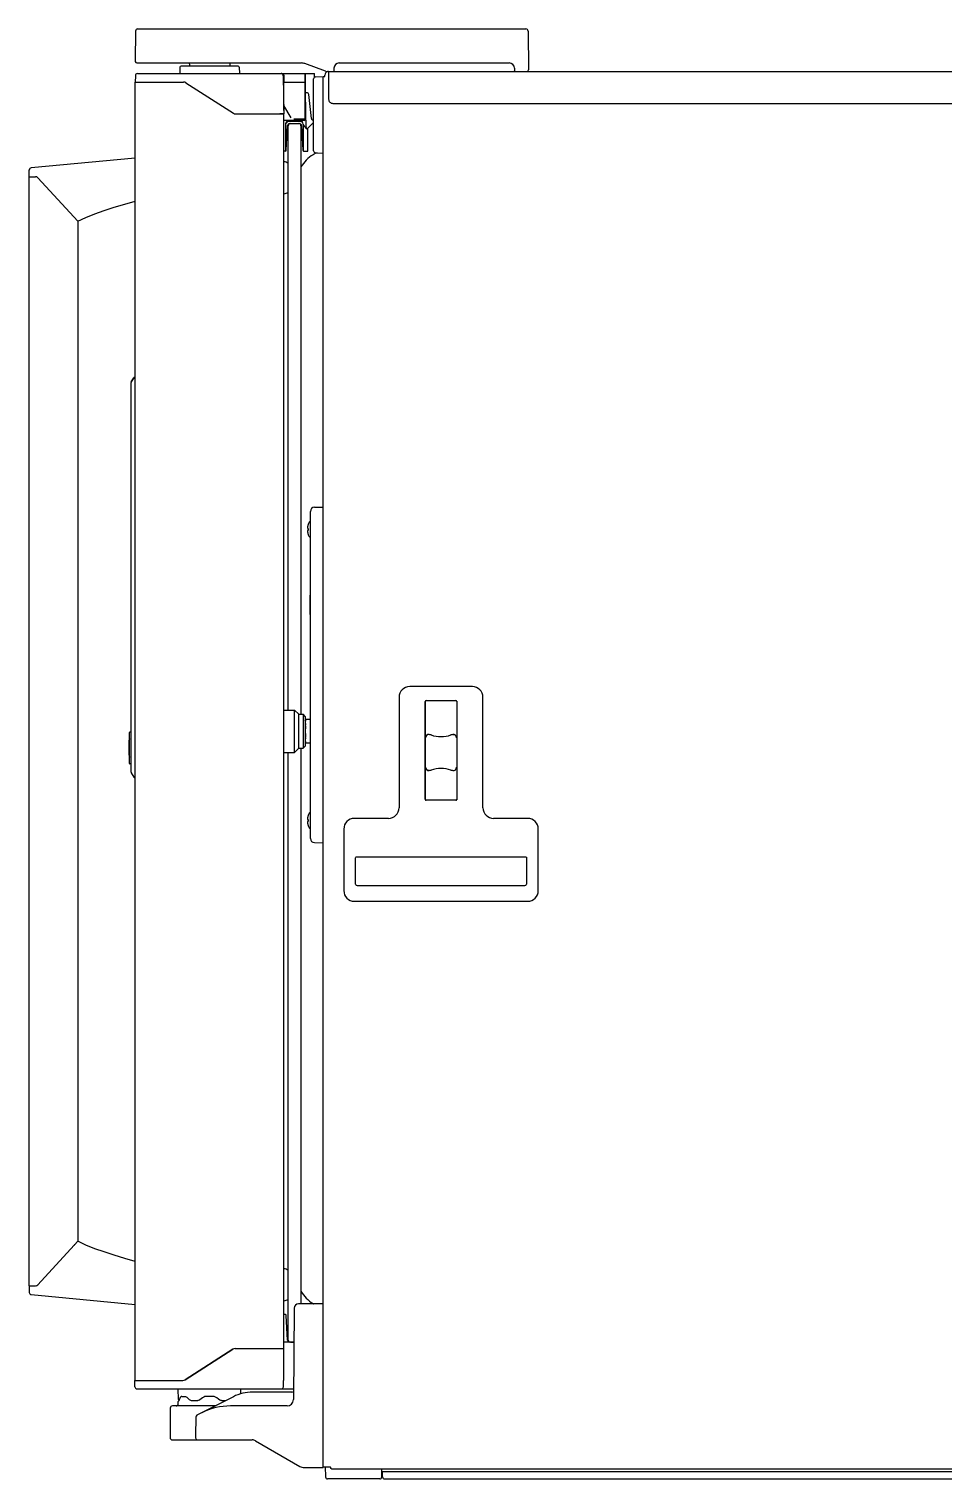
# Model space of a CAD drawing. Header units: millimetres. Extents: x 7025 to 12152, y 3757 to 7444.
# Drawn here: x 8476 to 8906, y 5611 to 6294 of the extents above; entities that cross this region are included whole.
import ezdxf

# ---------------------------------------------------------------- set-up
doc = ezdxf.new("R2010")
doc.units = ezdxf.units.MM
doc.header["$LTSCALE"] = 346.5
doc.layers.get('0').update_dxf_attribs({"linetype": 'CONTINUOUS'})
doc.layers.add('GEOM', color=7, linetype='CONTINUOUS')

msp = doc.modelspace()

# ---------------------------------------------------------------- linework, layer by layer
at = {"color": 7, "linetype": 'Continuous'}
for p, q in [((8526.68, 6293.8), (8709.4, 6293.8)), ((8710.4, 6292.81), (8710.56, 6274.8)), ((8526.32, 6277.8), (8603.69, 6277.8)), ((8526.61, 6272.8), (8609.72, 6272.8)), ((8574.01, 6276.3), (8547.11, 6276.3)), ((8570.03, 6277.32), (8570.02, 6276.3)), ((8574.51, 6275.81), (8574.56, 6272.8)), ((8594.26, 6272.8), (8594.25, 6272.8)), ((8594.27, 6272.8), (8594.26, 6272.8)), ((8594.3, 6272.8), (8594.27, 6272.8)), ((8594.3, 6272.8), (8594.27, 6272.8)), ((8594.33, 6272.8), (8594.3, 6272.8)), ((8595.24, 6271.81), (8595.56, 6253.8)), ((8595.51, 6271.81), (8595.56, 6268.8)), ((8615.06, 6273.98), (8605.4, 6277.5)), ((8605.56, 6268.8), (8605.49, 6272.55)), ((8605.66, 6263.8), (8605.74, 6272.55)), ((8606.21, 6272.8), (8606.21, 6272.85)), ((8606.21, 6272.85), (8609.11, 6272.85)), ((8609.11, 6272.8), (8609.11, 6272.85)), ((8609.98, 6271.14), (8609.97, 6272.55)), ((8610.42, 6271.27), (8613.96, 6271.4)), ((8613.96, 5616.8), (8613.96, 6271.4)), ((8613.96, 6271.4), (8614.76, 6271.4)), ((8614.76, 6271.4), (8614.76, 6272)), ((8616.56, 6273.8), (8616.09, 6273.8)), ((8616.56, 6273.8), (8699.76, 6273.8)), ((8616.56, 6273.8), (9312.16, 6273.8)), ((8616.56, 6273.8), (8616.56, 6260.79)), ((8619.06, 6275.34), (8619.06, 6275.3)), ((8619.06, 6275.3), (8619.08, 6274.04)), ((8621.56, 6277.8), (8701.56, 6277.8)), ((8704.06, 6275.3), (8704.04, 6274.04)), ((8704.06, 6275.34), (8704.06, 6275.3)), ((8710.56, 6274.8), (8710.55, 6274.52)), ((8549.35, 6268.48), (8571.77, 6254.11)), ((8595.56, 6255.45), (8595.56, 6268.8)), ((8595.56, 6268.8), (8605.7, 6268.8)), ((8605.56, 6251.3), (8605.48, 6268.55)), ((8605.7, 6268.55), (8605.48, 6268.55)), ((8605.7, 6268.51), (8605.48, 6268.51)), ((8609.46, 6236.52), (8609.46, 6270.27)), ((8598.9, 6252.05), (8595.56, 6257.83)), ((8605.5, 6263.8), (8605.66, 6263.8)), ((8605.96, 6246.8), (8605.66, 6263.8)), ((8606.26, 6263.8), (8605.91, 6263.8)), ((8608.43, 6251.69), (8607.25, 6262.9)), ((8618.56, 6258.8), (9310.16, 6258.8)), ((8572.84, 6253.8), (8595.56, 6253.8)), ((8595.56, 6253.8), (8593.56, 6253.8)), ((8595.56, 5672.8), (8595.56, 6253.8)), ((8605.06, 6250.8), (8595.56, 6250.8)), ((8605.06, 6251.29), (8600.2, 6251.29)), ((8604.16, 6250.19), (8604.16, 6250.8)), ((8605.56, 6251.28), (8605.56, 6251.3)), ((8609.46, 6250.8), (8609.43, 6250.8)), ((8596.31, 6249.3), (8596.31, 6236.3)), ((8596.65, 6236.77), (8597.26, 6248.35)), ((8603.81, 6250.3), (8597.31, 6250.3)), ((8597.56, 5973.3), (8597.56, 6248.3)), ((8598.26, 6249.3), (8598.56, 6249.3)), ((8598.56, 6249.3), (8602.56, 6249.3)), ((8602.56, 6249.3), (8602.86, 6249.3)), ((8603.56, 6248.3), (8603.56, 5971.3)), ((8603.86, 6248.35), (8604.47, 6236.77)), ((8604.81, 6236.3), (8604.81, 6248.35)), ((8605.81, 6247.3), (8605.04, 6248.07)), ((8605.95, 6247.3), (8605.81, 6247.3)), ((8606.35, 6246.8), (8605.96, 6246.8)), ((8606.45, 6246.84), (8609.46, 6249.85)), ((8606.81, 6236.3), (8606.81, 6247.2)), ((8596.31, 6236.3), (8595.56, 6236.3)), ((8604.81, 6236.3), (8606.81, 6236.3)), ((8610.42, 6235.52), (8613.96, 6235.4)), ((8605.03, 5616.8), (8613.96, 5616.8)), ((8613.96, 5617.1), (8614.86, 5617.1)), ((8614.86, 5617.1), (8617.43, 5617.1)), ((8615.01, 5617.1), (8615.09, 5612.38)), ((8617.84, 5616.2), (9311.77, 5616.2)), ((8641.59, 5612.39), (8641.63, 5616.2)), ((8640.59, 5611.4), (8616.09, 5611.4)), ((8641.76, 5614.9), (8671.96, 5614.9)), ((8641.96, 5612.4), (8641.96, 5614.9)), ((8641.96, 5614.9), (9311.96, 5614.9)), ((8672.26, 5614.9), (9311.36, 5614.9))]:
    msp.add_line(p, q, dxfattribs=at)
msp.add_line((8642.96, 5611.4), (9310.96, 5611.4))
for centre, radius, start, end in [((8709.4, 6292.8), 1, 0.5, 90), ((8571.53, 6277.3), 1.5, 160.4809, 179), ((8574.01, 6275.8), 0.5, 1, 90), ((8594.24, 6271.8), 1, 1, 90), ((8594.51, 6271.8), 1, 1, 90), ((8594.48, 6271.8), 0.998, 56.35531, 58.82655), ((8594.49, 6271.8), 0.989, 1.02411, 3.82605), ((8603.69, 6272.8), 5, 70, 90), ((8605.24, 6272.55), 0.25, 1, 90), ((8605.99, 6272.55), 0.25, 90, 179.5), ((8610.46, 6270.27), 1, 92, 180), ((8609.72, 6272.55), 0.25, 0.5, 90.0009), ((8616.56, 6272), 1.8, 90, 180), ((8616.09, 6276.8), 3, 250, 270), ((8621.56, 6275.3), 2.5, 90, 179), ((8619.33, 6274.05), 0.25, 181, 270), ((8701.56, 6275.3), 2.5, 1, 90), ((8703.79, 6274.05), 0.25, 270, 359), ((8709.8, 6274.55), 0.75, 270, 358), ((8605.23, 6268.55), 0.25, 0.25, 73.13468), ((8606.26, 6262.8), 1, 6.01581, 89.97551), ((8572.84, 6255.8), 2, 237.33909, 270), ((8604.6, 6217.91), 33.4, 88.53535, 89.21868), ((8605.06, 6251.3), 0.5, 270, 358), ((8605.46, 6252.4), 0.4, 1.00121, 76.10154), ((8609.43, 6251.8), 1, 186.00088, 269.99045), ((8598.21, 6248.3), 2, 90, 162.24602), ((8597.31, 6249.3), 1, 90, 180), ((8598.26, 6248.3), 1, 90, 177), ((8598.56, 6248.3), 1, 90, 180), ((8602.56, 6248.3), 1, 0, 90), ((8602.86, 6248.3), 1, 3, 90), ((8602.91, 6248.3), 2, 49.84089, 90), ((8603.81, 6249.3), 1, 69.45879, 90), ((8607.16, 6250.19), 3, 180, 225), ((8606.35, 6246.95), 0.15, 270, 315), ((8595.6, 6228.3), 3, 49.25876, 90), ((8596.15, 6236.8), 0.5, 287.63658, 357), ((8618.64, 6219.63), 17.7, 121.99587, 148.48571), ((8604.96, 6236.8), 0.5, 183, 252.36342), ((8613.5, 6227.85), 8, 107.107, 121.99587), ((8610.46, 6236.52), 1, 180, 268), ((8595.6, 6219.3), 3, 270, 310.74124), ((8605.03, 5620.8), 4, 240, 270), ((8616.09, 5612.4), 1, 181, 270), ((8640.59, 5612.4), 1, 270, 359.5), ((8641.76, 5616.7), 1.8, 265.41183, 270), ((8642.96, 5612.4), 1, 180, 270)]:
    msp.add_arc(centre, radius, start, end, dxfattribs=at)
for points in [[(8594.48, 6272.8), (8594.66, 6272.8), (8594.84, 6272.75), (8595, 6272.65)], [(8595.03, 6272.63), (8595.19, 6272.53), (8595.32, 6272.37), (8595.4, 6272.19)], [(8595.4, 6272.19), (8595.44, 6272.09), (8595.47, 6271.98), (8595.48, 6271.86)], [(8605.53, 6251.3), (8605.51, 6251.3), (8605.48, 6251.3), (8605.46, 6251.3)]]:
    msp.add_open_spline(points, degree=3, dxfattribs=at)
for points, knots in [([(8605.3, 6277.56), (8605.29, 6277.55), (8605.29, 6277.55), (8605.28, 6277.54), (8605.28, 6277.54)], [0, 0, 0, 0, 0.690572, 1, 1, 1, 1]), ([(8605.66, 6263.8), (8605.66, 6263.79), (8605.7, 6263.8), (8605.74, 6263.79), (8605.82, 6263.8), (8605.88, 6263.8), (8605.91, 6263.8)], [0, 0, 0, 0, 0.076263, 0.292993, 0.617374, 1, 1, 1, 1]), ([(8616.56, 6260.79), (8616.56, 6260.53), (8616.66, 6260.01), (8617.11, 6259.35), (8617.77, 6258.9), (8618.3, 6258.8), (8618.56, 6258.8)], [0, 0, 0, 0, 0.249842, 0.499776, 0.749842, 1, 1, 1, 1]), ([(8605.06, 6251.29), (8605.1, 6251.29), (8605.23, 6251.29), (8605.37, 6251.28), (8605.46, 6251.28)], [0, 0, 0, 0, 0.288444, 1, 1, 1, 1]), ([(8605.46, 6251.28), (8605.49, 6251.28), (8605.51, 6251.29), (8605.56, 6251.27), (8605.56, 6251.28)], [0, 0, 0, 0, 0.743478, 1, 1, 1, 1]), ([(8605.56, 6251.3), (8605.56, 6251.3), (8605.54, 6251.3), (8605.54, 6251.3), (8605.53, 6251.3)], [0, 0, 0, 0, 0.252923, 1, 1, 1, 1]), ([(8605.95, 6247.12), (8605.95, 6247.23), (8606.03, 6247.46), (8606.13, 6247.67), (8606.19, 6247.78)], [0, 0, 0, 0, 0.464076, 1, 1, 1, 1]), ([(8608.43, 6249.05), (8608.46, 6249.03), (8608.5, 6248.99), (8608.54, 6248.96), (8608.56, 6248.95), (8608.56, 6248.95)], [0, 0, 0, 0, 0.694411, 0.915876, 1, 1, 1, 1]), ([(8617.84, 5616.2), (8617.8, 5616.2), (8617.74, 5616.26), (8617.68, 5616.35), (8617.63, 5616.47), (8617.58, 5616.6), (8617.51, 5616.81), (8617.46, 5616.98), (8617.43, 5617.1)], [0, 0, 0, 0, 0.121805, 0.218261, 0.339787, 0.483604, 0.645308, 1, 1, 1, 1])]:
    msp.add_open_spline(points, degree=3, knots=knots, dxfattribs=at)
at = {"layer": 'GEOM', "color": 7, "linetype": 'Continuous'}
for p, q in [((8525.68, 6292.81), (8525.56, 6278.8)), ((8525.56, 6278.8), (8525.57, 6278.52)), ((8525.61, 6271.81), (8525.56, 6268.8)), ((8546.61, 6275.81), (8546.56, 6272.8)), ((8551.08, 6277.32), (8551.1, 6276.3)), ((8525.56, 5657.8), (8525.56, 6268.8)), ((8525.56, 6268.8), (8548.02, 6268.8)), ((8525.56, 6268.8), (8548.27, 6268.8)), ((8525.56, 6233.05), (8476.57, 6228.39)), ((8475.56, 6224.3), (8475.67, 6227.43)), ((8475.56, 5702.3), (8475.56, 6224.3)), ((8475.56, 6224.3), (8478.58, 6224.3)), ((8498.56, 6203.3), (8479.68, 6223.81)), ((8489.84, 6212.78), (8489.84, 6212.73)), ((8489.84, 6212.78), (8489.84, 6212.73)), ((8489.95, 6212.61), (8489.95, 6212.65)), ((8496.77, 6205.17), (8496.77, 6205.25)), ((8497.16, 6204.74), (8497.16, 6204.82)), ((8498.56, 6203.21), (8498.56, 5723.38)), ((8524.91, 6129.64), (8523.64, 6127.68)), ((8523.64, 6127.68), (8524.92, 6129.64)), ((8524.97, 6129.71), (8524.91, 6129.64)), ((8525.06, 6129.78), (8524.97, 6129.71)), ((8525.1, 6129.81), (8525.06, 6129.78)), ((8525.26, 6129.86), (8525.1, 6129.81)), ((8525.32, 6129.87), (8525.26, 6129.86)), ((8525.32, 6129.87), (8525.56, 6129.88)), ((8523.56, 5943.99), (8523.56, 6127.41)), ((8523.56, 6127.07), (8523.56, 6127.24)), ((8607.96, 5912.87), (8607.96, 6066.73)), ((8609.92, 6068.73), (8613.96, 6068.8)), ((8606.95, 6060.8), (8606.96, 6060.8)), ((8606.62, 6058.8), (8606.96, 6058.8)), ((8606.96, 6057.8), (8606.62, 6057.8)), ((8606.96, 6055.8), (8606.95, 6055.8)), ((8607.91, 6018.28), (8607.91, 6027.31)), ((8607.96, 6027.31), (8607.91, 6027.31)), ((8607.91, 6018.28), (8607.96, 6018.28)), ((8649.71, 5979.3), (8649.71, 5927.3)), ((8684.21, 5984.3), (8654.71, 5984.3)), ((8689.21, 5927.3), (8689.21, 5979.3)), ((8595.56, 5973.3), (8600.56, 5973.3)), ((8600.56, 5953.3), (8600.56, 5973.3)), ((8602.56, 5971.3), (8600.56, 5973.3)), ((8602.56, 5955.3), (8602.56, 5971.3)), ((8602.56, 5971.3), (8604.56, 5971.3)), ((8604.56, 5971.3), (8604.56, 5955.3)), ((8605.56, 5970.3), (8604.56, 5971.3)), ((8661.96, 5931.3), (8661.96, 5977.3)), ((8662, 5972.87), (8661.96, 5972.87)), ((8662, 5977.49), (8662, 5931.1)), ((8662.46, 5977.8), (8676.46, 5977.8)), ((8676.92, 5977.49), (8676.92, 5931.1)), ((8676.96, 5972.87), (8676.92, 5972.87)), ((8676.96, 5977.3), (8676.96, 5931.3)), ((8605.56, 5970.3), (8605.56, 5956.3)), ((8605.56, 5968.18), (8605.74, 5968.91)), ((8605.72, 5968.84), (8605.74, 5968.91)), ((8607.96, 5968.91), (8605.74, 5968.91)), ((8522.56, 5958.76), (8522.56, 5952.13)), ((8522.81, 5948.2), (8522.81, 5962.7)), ((8523.31, 5962.95), (8523.06, 5962.95)), ((8605.56, 5958.41), (8605.72, 5957.75)), ((8605.74, 5957.69), (8605.72, 5957.75)), ((8607.96, 5957.69), (8605.74, 5957.69)), ((8595.56, 5953.3), (8600.56, 5953.3)), ((8597.56, 5676.8), (8597.56, 5953.3)), ((8602.56, 5955.3), (8600.56, 5953.3)), ((8602.56, 5955.3), (8604.56, 5955.3)), ((8603.56, 5955.3), (8603.56, 5693.8)), ((8605.56, 5956.3), (8604.56, 5955.3)), ((8523.31, 5947.95), (8523.06, 5947.95)), ((8523.64, 5943.71), (8524.92, 5941.75)), ((8523.64, 5943.71), (8524.91, 5941.75)), ((8524.91, 5941.75), (8524.94, 5941.71)), ((8525.16, 5941.56), (8525.32, 5941.53)), ((8525.32, 5941.53), (8525.56, 5941.52)), ((8662, 5933.62), (8661.96, 5933.62)), ((8676.46, 5930.8), (8662.46, 5930.8)), ((8676.96, 5933.62), (8676.92, 5933.62)), ((8606.95, 5923.8), (8606.96, 5923.8)), ((8606.62, 5921.8), (8606.96, 5921.8)), ((8606.96, 5920.8), (8606.62, 5920.8)), ((8606.96, 5918.8), (8606.95, 5918.8)), ((8623.71, 5917.3), (8623.71, 5888.3)), ((8644.71, 5922.3), (8628.71, 5922.3)), ((8710.21, 5922.3), (8694.21, 5922.3)), ((8715.21, 5888.3), (8715.21, 5917.3)), ((8609.92, 5910.87), (8613.96, 5910.8)), ((8629.21, 5891.93), (8629.21, 5903.66)), ((8629.29, 5903.97), (8629.42, 5904.12)), ((8629.42, 5904.12), (8629.6, 5904.21)), ((8629.6, 5904.21), (8629.72, 5904.24)), ((8629.72, 5904.24), (8709.2, 5904.24)), ((8709.2, 5904.24), (8709.2, 5904.24)), ((8709.2, 5904.24), (8709.32, 5904.21)), ((8709.32, 5904.21), (8709.5, 5904.12)), ((8709.5, 5904.12), (8709.63, 5903.98)), ((8709.71, 5903.66), (8709.71, 5891.93)), ((8708.74, 5890.59), (8630.18, 5890.59)), ((8628.71, 5883.3), (8710.21, 5883.3)), ((8479.68, 5702.78), (8498.56, 5723.38)), ((8496.77, 5721.42), (8496.77, 5721.35)), ((8497.16, 5721.78), (8497.16, 5721.85)), ((8489.84, 5713.82), (8489.84, 5713.86)), ((8489.84, 5713.82), (8489.84, 5713.86)), ((8489.95, 5713.99), (8489.95, 5713.94)), ((8475.56, 5702.3), (8475.67, 5699.16)), ((8475.56, 5702.3), (8478.58, 5702.3)), ((8476.57, 5698.2), (8525.56, 5693.55)), ((8600.36, 5691.81), (8599.98, 5648.77)), ((8613.96, 5693.8), (8602.36, 5693.8)), ((8596.31, 5688.8), (8595.56, 5688.8)), ((8597.26, 5676.75), (8596.65, 5688.32)), ((8571.52, 5672.48), (8549.1, 5658.11)), ((8549.1, 5658.11), (8571.52, 5672.48)), ((8572.59, 5672.8), (8593.93, 5672.8)), ((8593.56, 5672.8), (8595.56, 5672.8)), ((8593.93, 5672.8), (8595.31, 5672.8)), ((8595.31, 5672.8), (8595.31, 5657.8)), ((8600.22, 5675.8), (8595.56, 5675.8)), ((8598.66, 5675.8), (8599.95, 5675.8)), ((8525.36, 5654.78), (8525.31, 5657.8)), ((8525.31, 5657.8), (8548.02, 5657.8)), ((8595.26, 5654.78), (8595.31, 5657.8)), ((8526.36, 5653.8), (8594.03, 5653.8)), ((8545.9, 5648.77), (8545.81, 5653.8)), ((8547.49, 5650.3), (8549.13, 5650.3)), ((8549.13, 5650.3), (8549.53, 5650.11)), ((8575.27, 5651.48), (8575.31, 5653.8)), ((8599.27, 5652.3), (8580.81, 5652.3)), ((8593.99, 5653.8), (8594, 5653.8)), ((8594.01, 5653.8), (8594.05, 5653.8)), ((8594.04, 5653.8), (8600.03, 5653.8)), ((8594.04, 5653.8), (8594.08, 5653.8)), ((8542.07, 5644.81), (8541.96, 5631.8)), ((8563.23, 5645.8), (8543.07, 5645.8)), ((8545.81, 5646.8), (8545.81, 5647.8)), ((8546.27, 5648.72), (8546.12, 5648.26)), ((8546.51, 5649.31), (8546.27, 5648.72)), ((8546.73, 5649.77), (8546.51, 5649.31)), ((8546.8, 5649.89), (8546.73, 5649.77)), ((8549.53, 5650.11), (8549.77, 5649.93)), ((8549.77, 5649.93), (8549.87, 5649.84)), ((8550.61, 5649.14), (8550.94, 5648.85)), ((8551.83, 5648.37), (8552.38, 5648.3)), ((8552.38, 5648.3), (8555.03, 5648.3)), ((8571.74, 5650.12), (8554.58, 5641.4)), ((8555.78, 5648.54), (8555.61, 5648.44)), ((8556.01, 5648.71), (8555.78, 5648.54)), ((8565.5, 5648.45), (8565.34, 5648.54)), ((8565.88, 5648.32), (8565.5, 5648.45)), ((8566.09, 5648.3), (8565.88, 5648.32)), ((8566.09, 5648.3), (8568.15, 5648.3)), ((8596.98, 5645.8), (8570.43, 5645.8)), ((8554.03, 5640.51), (8553.96, 5631.8)), ((8541.96, 5631.8), (8541.98, 5630.78)), ((8553.96, 5631.8), (8553.98, 5630.78)), ((8542.98, 5629.8), (8580.64, 5629.8)), ((8582.14, 5629.4), (8603.03, 5617.33))]:
    msp.add_line(p, q, dxfattribs=at)
for points in [[(8498.56, 6203.3), (8502.36, 6205.14), (8506.53, 6206.8), (8510.96, 6208.36), (8515.69, 6209.89), (8520.65, 6211.39), (8525.56, 6212.8)], [(8525.04, 6129.77), (8525, 6129.74), (8524.97, 6129.71), (8524.94, 6129.68), (8524.92, 6129.65), (8524.91, 6129.64)], [(8525.18, 6129.84), (8525.14, 6129.83), (8525.11, 6129.81), (8525.07, 6129.79), (8525.04, 6129.77)], [(8525.32, 6129.87), (8525.29, 6129.87), (8525.25, 6129.86), (8525.22, 6129.86), (8525.18, 6129.84)], [(8524.94, 5941.71), (8525.04, 5941.62), (8525.16, 5941.56)], [(8629.21, 5903.66), (8629.22, 5903.78), (8629.29, 5903.97)], [(8709.63, 5903.98), (8709.7, 5903.78), (8709.71, 5903.66)], [(8525.56, 5713.8), (8520.65, 5715.2), (8515.69, 5716.7), (8510.96, 5718.23), (8506.53, 5719.79), (8502.36, 5721.46), (8498.56, 5723.3)], [(8547.49, 5650.3), (8547.24, 5650.25), (8547, 5650.12), (8546.8, 5649.89)], [(8549.87, 5649.84), (8550.17, 5649.56), (8550.61, 5649.14)], [(8550.94, 5648.85), (8551.28, 5648.6), (8551.83, 5648.37)], [(8555.61, 5648.44), (8555.22, 5648.31), (8555.03, 5648.3)]]:
    msp.add_lwpolyline(points, dxfattribs=at)
msp.add_lwpolyline([(8565.34, 5648.54), (8564.72, 5648.98), (8563.9, 5649.54), (8563.3, 5649.95, 0.150954), (8562.18, 5650.3), (8558.94, 5650.3, 0.150902), (8557.81, 5649.95), (8557.27, 5649.58), (8556.54, 5649.07), (8556.01, 5648.71)], format="xyb", dxfattribs=at)
for centre, radius, start, end in [((8526.68, 6292.8), 1, 90, 179.5), ((8526.32, 6278.55), 0.75, 182, 270), ((8526.61, 6271.8), 1, 90, 179), ((8547.11, 6275.8), 0.5, 90, 179), ((8549.58, 6277.3), 1.5, 1, 19.5191), ((8548.27, 6266.8), 2, 57.33909, 90), ((8476.67, 6227.4), 1, 95.42681, 178), ((8478.58, 6222.8), 1.5, 42.5, 90), ((8478.58, 6222.8), 1.5, 42.61465, 74.39826), ((8525.34, 6129.37), 0.5, 92, 146.93324), ((8524.06, 6127.41), 0.5, 146.93216, 180.0007), ((8609.96, 6066.73), 2, 91, 180), ((8613.66, 6058.47), 7.09, 169.41753, 170.13447), ((8613.64, 6058.47), 7.07, 168.55907, 169.41759), ((8613.63, 6058.47), 7.05, 167.72514, 168.55897), ((8613.62, 6058.48), 7.04, 166.98644, 167.72511), ((8613.61, 6058.48), 7.04, 166.00504, 166.98644), ((8613.6, 6058.48), 7.03, 165.42278, 166.00497), ((8613.59, 6058.48), 7.02, 164.19495, 165.42282), ((8613.59, 6058.48), 7.02, 163.86464, 164.19484), ((8613.59, 6058.48), 7.01, 162.30633, 163.86472), ((8613.58, 6058.49), 7.01, 160.74098, 162.30623), ((8613.56, 6058.5), 7, 155.28015, 160.81791), ((8608.56, 6060.8), 1.5, 114.00545, 155.28015), ((8610.81, 6059.05), 4.2, 176.61741, 178.28781), ((8610.87, 6059.05), 4.26, 178.28505, 179.14833), ((8610.89, 6059.05), 4.28, 179.14833, 179.97176), ((8610.89, 6059.05), 4.27, 179.97085, 181.11008), ((8610.87, 6059.05), 4.25, 181.11056, 181.67156), ((8610.81, 6059.05), 4.2, 181.66844, 183.38244), ((8610.81, 6057.55), 4.2, 176.61756, 178.33156), ((8610.87, 6057.55), 4.25, 178.32845, 178.88943), ((8610.89, 6057.55), 4.27, 178.8899, 180.02917), ((8610.89, 6057.55), 4.28, 180.02826, 180.85165), ((8610.87, 6057.55), 4.26, 180.85165, 181.71496), ((8610.81, 6057.55), 4.2, 181.7122, 183.38258), ((8613.76, 6058.45), 7.19, 171.70462, 173.25353), ((8613.76, 6058.14), 7.19, 186.74647, 188.29538), ((8613.71, 6058.46), 7.14, 171.15253, 171.70304), ((8613.71, 6058.13), 7.14, 188.29696, 188.84747), ((8613.68, 6058.46), 7.11, 170.13478, 171.15282), ((8613.68, 6058.13), 7.11, 188.84718, 189.86522), ((8613.66, 6058.13), 7.09, 189.86553, 190.58247), ((8613.64, 6058.12), 7.07, 190.58241, 191.44093), ((8613.63, 6058.12), 7.05, 191.44103, 192.27487), ((8613.62, 6058.12), 7.04, 192.27489, 193.01355), ((8613.61, 6058.12), 7.04, 193.01356, 193.99496), ((8613.6, 6058.11), 7.03, 193.99503, 194.57722), ((8613.59, 6058.11), 7.02, 194.57718, 195.80505), ((8613.59, 6058.11), 7.02, 195.80516, 196.13536), ((8613.59, 6058.11), 7.01, 196.13528, 197.69367), ((8613.58, 6058.11), 7.01, 197.69377, 199.25902), ((8614.12, 6058.3), 7.17, 176.0052, 183.9948), ((8613.56, 6058.1), 7, 199.18209, 204.71985), ((8608.56, 6055.8), 1.5, 204.71985, 245.99455), ((8654.71, 5979.3), 5, 90, 180), ((8684.21, 5979.3), 5, 0, 90), ((8662.46, 5977.3), 0.5, 90, 180), ((8676.46, 5977.3), 0.5, 0, 90), ((8611, 5967.52), 5.43, 173.09119, 173.82314), ((8524.56, 5958.76), 2, 151.19174, 180), ((8523.06, 5962.7), 0.25, 90, 180), ((8523.31, 5963.45), 0.5, 270, 300.63637), ((8611, 5959.07), 5.43, 186.17985, 186.90878), ((8663.7, 5960.26), 1.5, 82.00892, 179.99695), ((8663.21, 5956.8), 5, 71.80513, 84.02528), ((8669.46, 5975.8), 15, 251.80513, 288.19487), ((8675.7, 5956.8), 5, 95.97472, 108.19487), ((8675.22, 5960.26), 1.5, 0.00299, 97.99114), ((8524.56, 5952.13), 2, 180, 208.70119), ((8523.06, 5948.2), 0.25, 180, 270), ((8523.31, 5947.45), 0.5, 59.36363, 90), ((8524.06, 5943.99), 0.5, 179.9993, 191.02215), ((8663.7, 5946.33), 1.5, 180.00299, 277.99114), ((8663.21, 5949.8), 5, 275.97472, 288.19487), ((8669.46, 5930.8), 15, 71.80513, 108.19487), ((8675.7, 5949.8), 5, 251.80513, 264.02528), ((8675.22, 5946.33), 1.5, 262.00892, 359.99695), ((8525.34, 5942.03), 0.5, 213.06676, 268), ((8662.46, 5931.3), 0.5, 180, 270), ((8676.46, 5931.3), 0.5, 270, 0), ((8613.6, 5921.48), 7.03, 165.42278, 166.00497), ((8613.59, 5921.48), 7.02, 164.19495, 165.42282), ((8613.59, 5921.48), 7.02, 163.86464, 164.19484), ((8613.59, 5921.48), 7.01, 162.30633, 163.86472), ((8613.58, 5921.49), 7.01, 160.74098, 162.30623), ((8613.56, 5921.5), 7, 155.28015, 160.81791), ((8608.56, 5923.8), 1.5, 114.00545, 155.28015), ((8644.71, 5927.3), 5, 270, 0), ((8694.21, 5927.3), 5, 180, 270), ((8610.81, 5922.05), 4.2, 176.61741, 178.28781), ((8610.87, 5922.05), 4.26, 178.28505, 179.14833), ((8610.89, 5922.05), 4.28, 179.14833, 179.97176), ((8610.89, 5922.05), 4.27, 179.97085, 181.11008), ((8610.87, 5922.05), 4.25, 181.11056, 181.67156), ((8610.81, 5922.05), 4.2, 181.66844, 183.38244), ((8610.81, 5920.55), 4.2, 176.61756, 178.33156), ((8610.87, 5920.55), 4.25, 178.32845, 178.88943), ((8610.89, 5920.55), 4.27, 178.8899, 180.02917), ((8610.89, 5920.55), 4.28, 180.02826, 180.85165), ((8610.87, 5920.55), 4.26, 180.85165, 181.71496), ((8610.81, 5920.55), 4.2, 181.7122, 183.38258), ((8613.76, 5921.45), 7.19, 171.70462, 173.25353), ((8613.76, 5921.14), 7.19, 186.74647, 188.29538), ((8613.71, 5921.46), 7.14, 171.15253, 171.70304), ((8613.71, 5921.13), 7.14, 188.29696, 188.84747), ((8613.68, 5921.46), 7.11, 170.13478, 171.15282), ((8613.68, 5921.13), 7.11, 188.84718, 189.86522), ((8613.66, 5921.47), 7.09, 169.41753, 170.13447), ((8613.66, 5921.13), 7.09, 189.86553, 190.58247), ((8613.64, 5921.47), 7.07, 168.55907, 169.41759), ((8613.64, 5921.12), 7.07, 190.58241, 191.44093), ((8613.63, 5921.47), 7.05, 167.72514, 168.55897), ((8613.63, 5921.12), 7.05, 191.44103, 192.27487), ((8613.62, 5921.48), 7.04, 166.98644, 167.72511), ((8613.62, 5921.12), 7.04, 192.27489, 193.01355), ((8613.61, 5921.48), 7.04, 166.00504, 166.98644), ((8613.61, 5921.12), 7.04, 193.01356, 193.99496), ((8613.6, 5921.11), 7.03, 193.99503, 194.57722), ((8613.59, 5921.11), 7.02, 194.57718, 195.80505), ((8613.59, 5921.11), 7.02, 195.80516, 196.13536), ((8613.59, 5921.11), 7.01, 196.13528, 197.69367), ((8613.58, 5921.11), 7.01, 197.69377, 199.25902), ((8614.12, 5921.3), 7.17, 176.0052, 183.9948), ((8613.56, 5921.1), 7, 199.18209, 204.71985), ((8608.56, 5918.8), 1.5, 204.71985, 245.99455), ((8628.71, 5917.3), 5, 90, 180), ((8710.21, 5917.3), 5, 0, 90), ((8609.96, 5912.87), 2, 180, 269), ((8628.71, 5888.3), 5, 180, 270), ((8710.21, 5888.3), 5, 270, 0), ((8595.6, 5707.3), 3, 49.25876, 90), ((8476.67, 5699.2), 1, 182, 264.57319), ((8478.58, 5703.8), 1.5, 270, 317.5), ((8478.58, 5703.8), 1.5, 286.00437, 317.38535), ((8618.64, 5708.97), 17.7, 211.51429, 238.00413), ((8595.6, 5698.3), 3, 270, 310.74124), ((8602.36, 5691.8), 2, 90, 179.5), ((8613.5, 5700.74), 8, 238.00413, 240.34194), ((8596.15, 5688.3), 0.5, 3, 72.36346), ((8572.59, 5670.8), 2, 90, 122.66091), ((8598.26, 5676.8), 1, 183, 270), ((8598.56, 5676.8), 1, 180, 270), ((8548.02, 5659.8), 2, 270, 302.66091), ((8526.36, 5654.8), 1, 181, 270), ((8580.81, 5632.3), 20, 90, 116.96453), ((8594.26, 5654.8), 1, 270, 359), ((8594.23, 5654.79), 0.996, 300.04526, 302.06841), ((8599.27, 5653.3), 1, 270, 319.04617), ((8543.07, 5644.8), 1, 90, 179.5), ((8544.81, 5646.8), 1, 270, 0), ((8546.31, 5647.8), 0.5, 112.69994, 180), ((8546.4, 5648.8), 0.5, 182.96298, 240.54417), ((8570.43, 5615.8), 30, 90, 116.96453), ((8596.98, 5648.8), 3, 270, 359.5), ((8555.03, 5640.5), 1, 116.96453, 179.5), ((8542.98, 5630.8), 1, 181, 270), ((8554.98, 5630.8), 1, 181, 270), ((8580.64, 5626.8), 3, 60, 90)]:
    msp.add_arc(centre, radius, start, end, dxfattribs=at)
for points in [[(8475.79, 6227.82), (8475.72, 6227.68), (8475.67, 6227.52), (8475.67, 6227.37)], [(8605.72, 5968.84), (8605.67, 5968.62), (8605.63, 5968.4), (8605.61, 5968.18)], [(8605.61, 5958.42), (8605.63, 5958.19), (8605.67, 5957.97), (8605.72, 5957.75)], [(8663.73, 5961.77), (8663.41, 5961.8), (8663.06, 5961.72), (8662.78, 5961.55)], [(8675.18, 5961.77), (8675.53, 5961.81), (8675.92, 5961.71), (8676.2, 5961.5)], [(8523.56, 5943.89), (8523.57, 5943.83), (8523.61, 5943.77), (8523.66, 5943.74)], [(8663.73, 5944.82), (8663.38, 5944.79), (8663, 5944.89), (8662.71, 5945.09)], [(8675.18, 5944.82), (8675.51, 5944.79), (8675.86, 5944.87), (8676.14, 5945.05)]]:
    msp.add_open_spline(points, degree=3, dxfattribs=at)
for points, knots in [([(8605.6, 5968.11), (8605.57, 5967.81), (8605.55, 5967.19), (8605.66, 5966.58), (8605.72, 5966.29)], [0, 0, 0, 0, 0.497756, 1, 1, 1, 1]), ([(8605.72, 5965.85), (8605.63, 5965), (8605.51, 5963.3), (8605.63, 5961.59), (8605.72, 5960.74)], [0, 0, 0, 0, 0.5, 1, 1, 1, 1]), ([(8605.72, 5965.85), (8605.73, 5965.94), (8605.74, 5966.08), (8605.74, 5966.23), (8605.72, 5966.29)], [0, 0, 0, 0, 0.576957, 1, 1, 1, 1]), ([(8605.72, 5960.31), (8605.66, 5960.01), (8605.55, 5959.4), (8605.57, 5958.79), (8605.6, 5958.49)], [0, 0, 0, 0, 0.502243, 1, 1, 1, 1]), ([(8605.72, 5960.31), (8605.74, 5960.37), (8605.74, 5960.52), (8605.73, 5960.66), (8605.72, 5960.74)], [0, 0, 0, 0, 0.423048, 1, 1, 1, 1]), ([(8523.56, 5943.99), (8523.56, 5943.97), (8523.56, 5943.94), (8523.56, 5943.91), (8523.56, 5943.89)], [0, 0, 0, 0, 0.497359, 1, 1, 1, 1]), ([(8630.18, 5890.59), (8629.88, 5890.59), (8629.33, 5891.04), (8629.21, 5891.64), (8629.21, 5891.93)], [0, 0, 0, 0, 0.501243, 1, 1, 1, 1]), ([(8709.71, 5891.93), (8709.71, 5891.64), (8709.58, 5891.04), (8709.03, 5890.59), (8708.74, 5890.59)], [0, 0, 0, 0, 0.498976, 1, 1, 1, 1])]:
    msp.add_open_spline(points, degree=3, knots=knots, dxfattribs=at)

doc.saveas('drawing.dxf')
